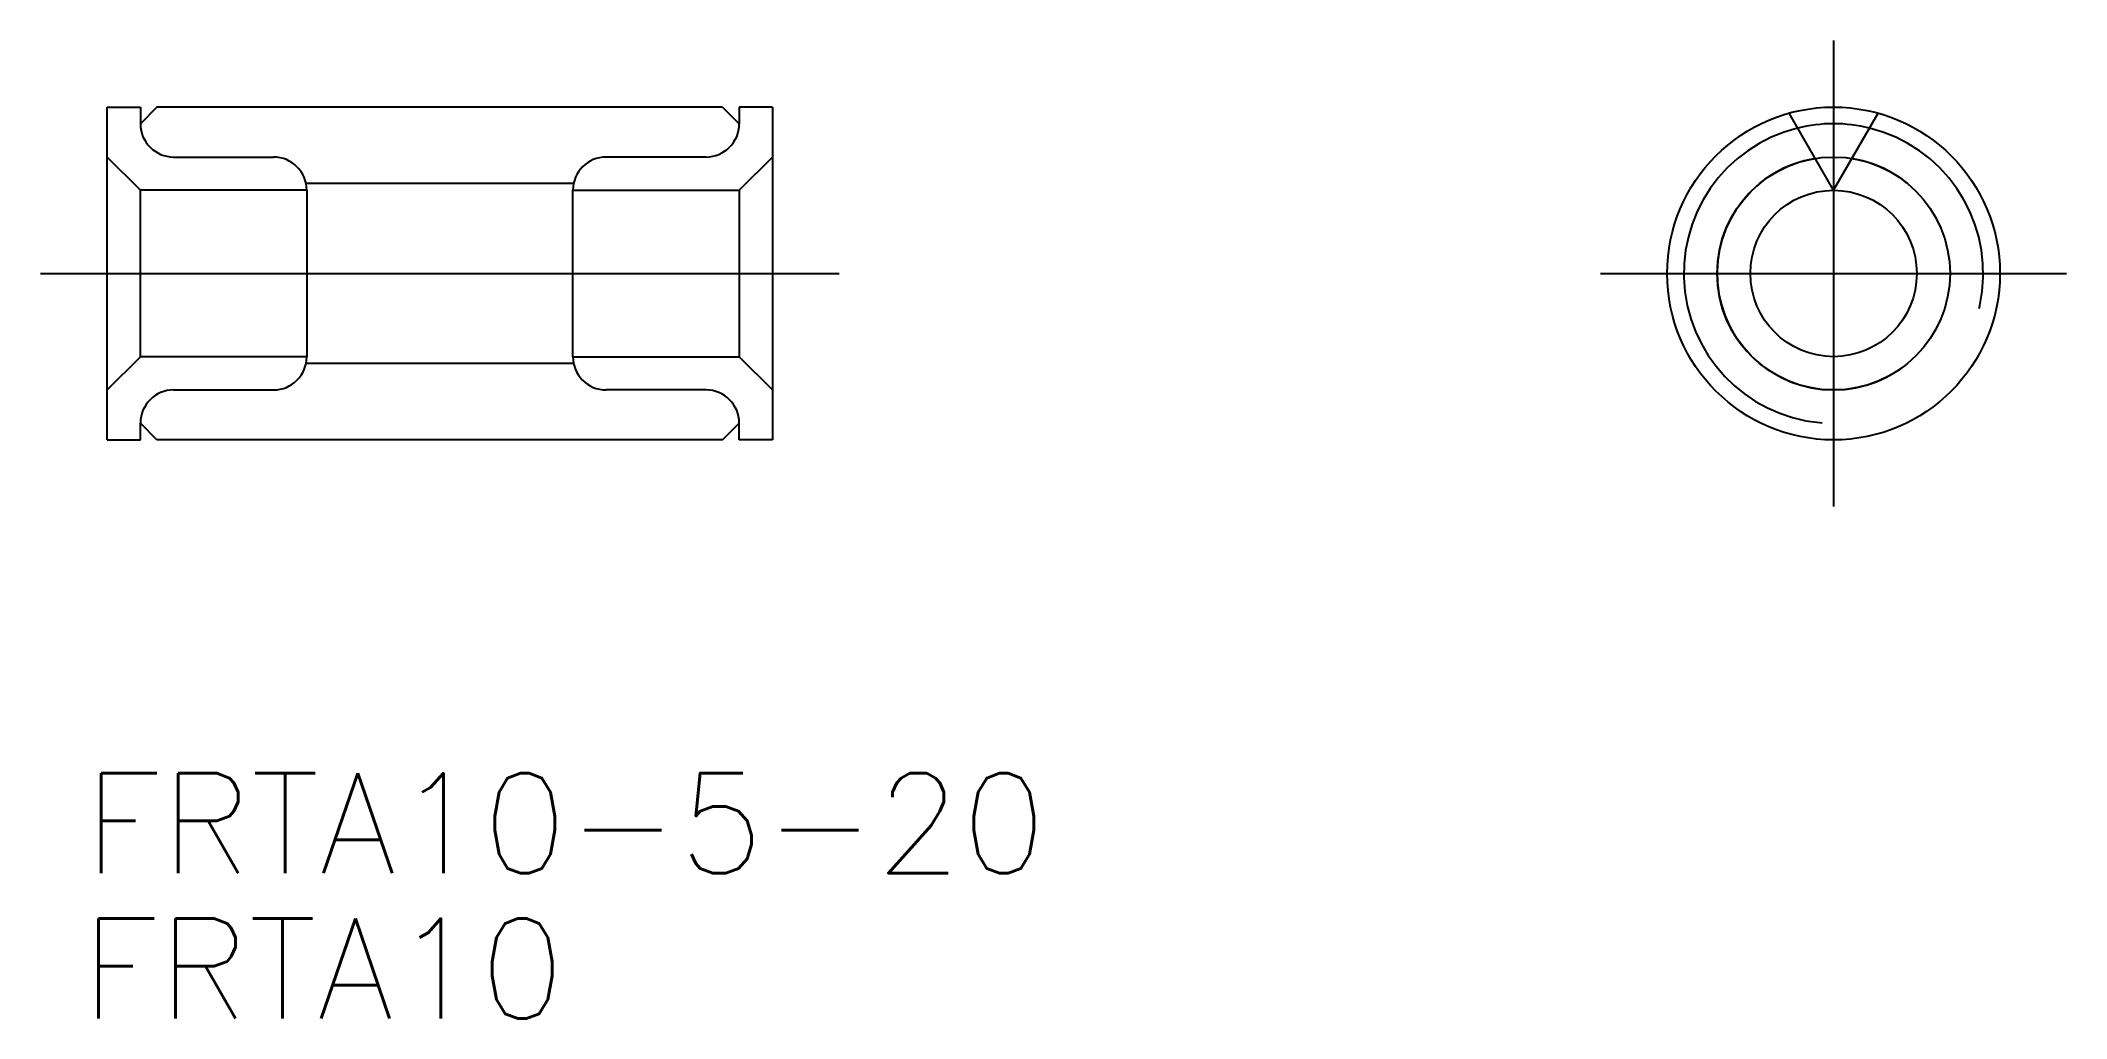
# Model space of a CAD drawing. Extents: x -2 to 58.9, y -22.4 to 7.
import ezdxf

# ---------------------------------------------------------------- set-up
doc = ezdxf.new("R2010")
doc.units = 0
doc.linetypes.add('CENTER', pattern=[50.8, 31.75, -6.35, 6.35, -6.35])
doc.linetypes.add('DASHED', pattern=[19.05, 12.7, -6.35])
doc.layers.get('0').update_dxf_attribs({"linetype": 'CONTINUOUS'})
doc.layers.add('CENTER', color=1, linetype='CENTER')
doc.styles.get("Standard").update_dxf_attribs({"font": 'txt.shx', "height": 3, "bigfont": 'bigfont.shx'})

# ---------------------------------------------------------------- blocks, each defined once
blk = doc.blocks.new('*U2')
at = {"color": 7, "linetype": 'CONTINUOUS'}
blk.add_text('FRTA10-5-20', height=3, dxfattribs=at).set_placement((-0.691, -18.017))
blk = doc.blocks.new('*U3')
at = {"color": 7, "linetype": 'CONTINUOUS'}
blk.add_text('FRTA10', height=3, dxfattribs=at).set_placement((-0.767, -22.385))

msp = doc.modelspace()

# ---------------------------------------------------------------- linework, layer by layer
at = {"color": 7, "linetype": 'CONTINUOUS'}
for p, q in [((0, -5), (0, 5)), ((0, 5), (1, 5)), ((1.5, 5), (1, 4.5)), ((1, 5), (1, 4.5)), ((18.5, 5), (1.5, 5)), ((18.5, 5), (19, 4.5)), ((20, 5), (19, 5)), ((19, 5), (19, 4.5)), ((20, 5), (20, -5)), ((1, 4.5), (1, 4.5)), ((19, 4.5), (19, 4.5)), ((51.886, 2.5), (50.548, 4.818)), ((51.886, 2.5), (53.224, 4.818)), ((1, 2.5), (0, 3.5)), ((2, 3.5), (5, 3.5)), ((18, 3.5), (15, 3.5)), ((20, 3.5), (19, 2.5)), ((6, 2.5), (1, 2.5)), ((1, -2.5), (1, 2.5)), ((14.02, 2.7), (5.98, 2.7)), ((6, 2.5), (6, -2.5)), ((14, -2.5), (14, 2.5)), ((14, 2.5), (19, 2.5)), ((19, 2.5), (19, -2.5)), ((0, -3.5), (1, -2.5)), ((6, -2.5), (1, -2.5)), ((14.02, -2.7), (5.98, -2.7)), ((14, -2.5), (19, -2.5)), ((19, -2.5), (20, -3.5)), ((2, -3.5), (5, -3.5)), ((18, -3.5), (15, -3.5)), ((1, -4.5), (1, -4.5)), ((1.5, -5), (1, -4.5)), ((1, -5), (1, -4.5)), ((18.5, -5), (19, -4.5)), ((19, -4.5), (19, -4.5)), ((19, -5), (19, -4.5)), ((0, -5), (1, -5)), ((18.5, -5), (1.5, -5)), ((20, -5), (19, -5))]:
    msp.add_line(p, q, dxfattribs=at)
for radius in [5, 3.5, 2.5]:
    msp.add_circle((51.886, 0), radius, dxfattribs=at)
for centre, radius, start, end in [((2, 4.5), 1, 180, 270), ((18, 4.5), 1, 270, 0), ((51.886, 0), 4.5, 76.12762, 103.87238), ((5, 2.5), 1, 0, 90), ((15, 2.5), 1, 90, 180), ((5, -2.5), 1, 270, 0), ((15, -2.5), 1, 180, 270), ((2, -4.5), 1, 90, 180), ((18, -4.5), 1, 0, 90)]:
    msp.add_arc(centre, radius, start, end, dxfattribs=at)
at = {"color": 3, "linetype": 'DASHED'}
for radius, start, end in [(4.5, 103.87238, 76.12762), (3.5, 99.07517, 80.92483)]:
    msp.add_arc((51.886, 0), radius, start, end, dxfattribs=at)
at = {"layer": 'CENTER', "color": 1, "linetype": 'CENTER'}
for p, q in [((51.886, 7), (51.886, -7)), ((-2, 0), (22, 0)), ((44.886, 0), (58.886, 0))]:
    msp.add_line(p, q, dxfattribs=at)

# ---------------------------------------------------------------- block references
at = {"color": 7, "linetype": 'CONTINUOUS'}
for name in ['*U2', '*U3']:
    msp.add_blockref(name, (0, 0), dxfattribs=at)

doc.saveas('drawing.dxf')
